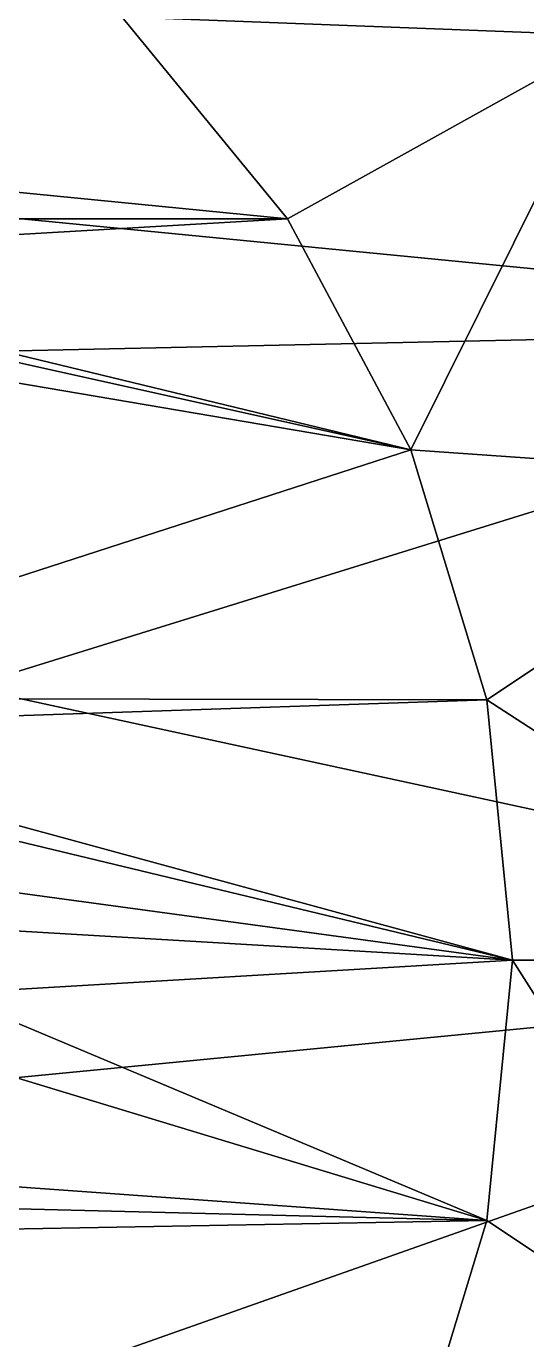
# Model space of a CAD drawing. Extents: x -6.1 to 6.1, y -6.1 to 6.1.
# Drawn here: x 2.541 to 4.04, y -1.137 to 2.798 of the extents above; entities that cross this region are included whole.
import ezdxf

# ---------------------------------------------------------------- set-up
doc = ezdxf.new("R2010")
doc.units = 0

msp = doc.modelspace()

# ---------------------------------------------------------------- linework, layer by layer
for points in [[(2.826627, 2.826627, -3.187745), (3.355561, 3.872524, -2.443872), (4.310654, 2.770289, -2.443872)], [(4.310654, 2.770289, -2.443872), (3.355561, 3.872524, -2.443872), (4.945183, 3.178077, -1.322568)], [(4.969409, 3.610642), (-4.969409, 3.610642), (-5.842056, 1.897968)], [(-0.473177, 2.45475), (4.969409, 3.610642), (-5.842056, 1.897968)], [(-0.473177, 2.45475), (0.704005, 2.398805), (4.969409, 3.610642)], [(0.704005, 2.398805), (5.842056, 1.897968), (4.969409, 3.610642)], [(3.3236, 2.22105, -3.187745), (-3.3236, 2.22105, -3.187745), (-2.826627, 2.826627, -3.187745)], [(3.3236, 2.22105, -3.187745), (-2.826627, 2.826627, -3.187745), (2.826627, 2.826627, -3.187745)], [(3.3236, 2.22105, -3.187745), (2.826627, 2.826627, -3.187745), (4.310654, 2.770289, -2.443872)], [(3.693113, 1.529737, -3.187745), (3.3236, 2.22105, -3.187745), (4.310654, 2.770289, -2.443872)], [(3.693113, 1.529737, -3.187745), (4.310654, 2.770289, -2.443872), (4.916523, 1.443621, -2.443872)], [(0.704005, 2.398805), (1.725289, 1.809217), (5.842056, 1.897968)], [(1.313838, 2.104873, -3.187745), (-3.3236, 2.22105, -3.187745), (3.3236, 2.22105, -3.187745)], [(1.313838, 2.104873, -3.187745), (3.3236, 2.22105, -3.187745), (3.693113, 1.529737, -3.187745)], [(1.422417, 2.033442, -3.187745), (1.313838, 2.104873, -3.187745), (3.693113, 1.529737, -3.187745)], [(1.459677, 1.90893, -3.187745), (1.422417, 2.033442, -3.187745), (3.693113, 1.529737, -3.187745)], [(1.394095, 0.785175, -3.187745), (1.459677, 1.90893, -3.187745), (3.693113, 1.529737, -3.187745)], [(1.725289, 1.809217), (2.362404, 0.817766), (5.842056, 1.897968)], [(2.362404, 0.817766), (6.142665, 0), (5.842056, 1.897968)], [(1.394095, 0.785175, -3.187745), (3.693113, 1.529737, -3.187745), (3.920659, 0.77962, -3.187745)], [(3.920659, 0.77962, -3.187745), (3.693113, 1.529737, -3.187745), (4.916523, 1.443621, -2.443872)], [(3.920659, 0.77962, -3.187745), (4.916523, 1.443621, -2.443872), (5.124084, 0, -2.443872)], [(2.362404, 0.817766), (2.474578, -0.355572), (6.142665, 0)], [(1.44037, 0.696658, -3.187745), (1.394095, 0.785175, -3.187745), (3.920659, 0.77962, -3.187745)], [(1.44037, 0.696658, -3.187745), (3.920659, 0.77962, -3.187745), (3.997453, 0, -3.187745)], [(3.920659, 0.77962, -3.187745), (5.124084, 0, -2.443872), (3.997453, 0, -3.187745)], [(1.481033, 0.605427, -3.187745), (1.44037, 0.696658, -3.187745), (3.997453, 0, -3.187745)], [(2.168943, 0.248543, -3.187745), (1.481033, 0.605427, -3.187745), (3.997453, 0, -3.187745)], [(2.301569, 0.09977, -3.187745), (2.168943, 0.248543, -3.187745), (3.997453, 0, -3.187745)], [(2.301552, -0.099816, -3.187745), (2.301569, 0.09977, -3.187745), (3.997453, 0, -3.187745)], [(2.036299, -1.450272), (5.842056, -1.897968), (6.142665, 0)], [(2.474578, -0.355572), (2.036299, -1.450272), (6.142665, 0)], [(2.301552, -0.099816, -3.187745), (3.997453, 0, -3.187745), (3.920659, -0.77962, -3.187745)], [(4.916523, -1.443621, -2.443872), (3.920659, -0.77962, -3.187745), (3.997453, 0, -3.187745)], [(4.916523, -1.443621, -2.443872), (3.997453, 0, -3.187745), (5.124084, 0, -2.443872)], [(2.168899, -0.248566, -3.187745), (2.301552, -0.099816, -3.187745), (3.920659, -0.77962, -3.187745)], [(1.481112, -0.605233, -3.187745), (2.168899, -0.248566, -3.187745), (3.920659, -0.77962, -3.187745)], [(1.429983, -0.717738, -3.187745), (1.481112, -0.605233, -3.187745), (3.920659, -0.77962, -3.187745)], [(1.370324, -0.825961, -3.187745), (1.429983, -0.717738, -3.187745), (3.920659, -0.77962, -3.187745)], [(1.370324, -0.825961, -3.187745), (3.920659, -0.77962, -3.187745), (3.693113, -1.529737, -3.187745)], [(4.916523, -1.443621, -2.443872), (3.693113, -1.529737, -3.187745), (3.920659, -0.77962, -3.187745)], [(1.477701, -1.673553, -3.187745), (1.370324, -0.825961, -3.187745), (3.693113, -1.529737, -3.187745)]]:
    msp.add_3dface(points)

doc.saveas('drawing.dxf')
